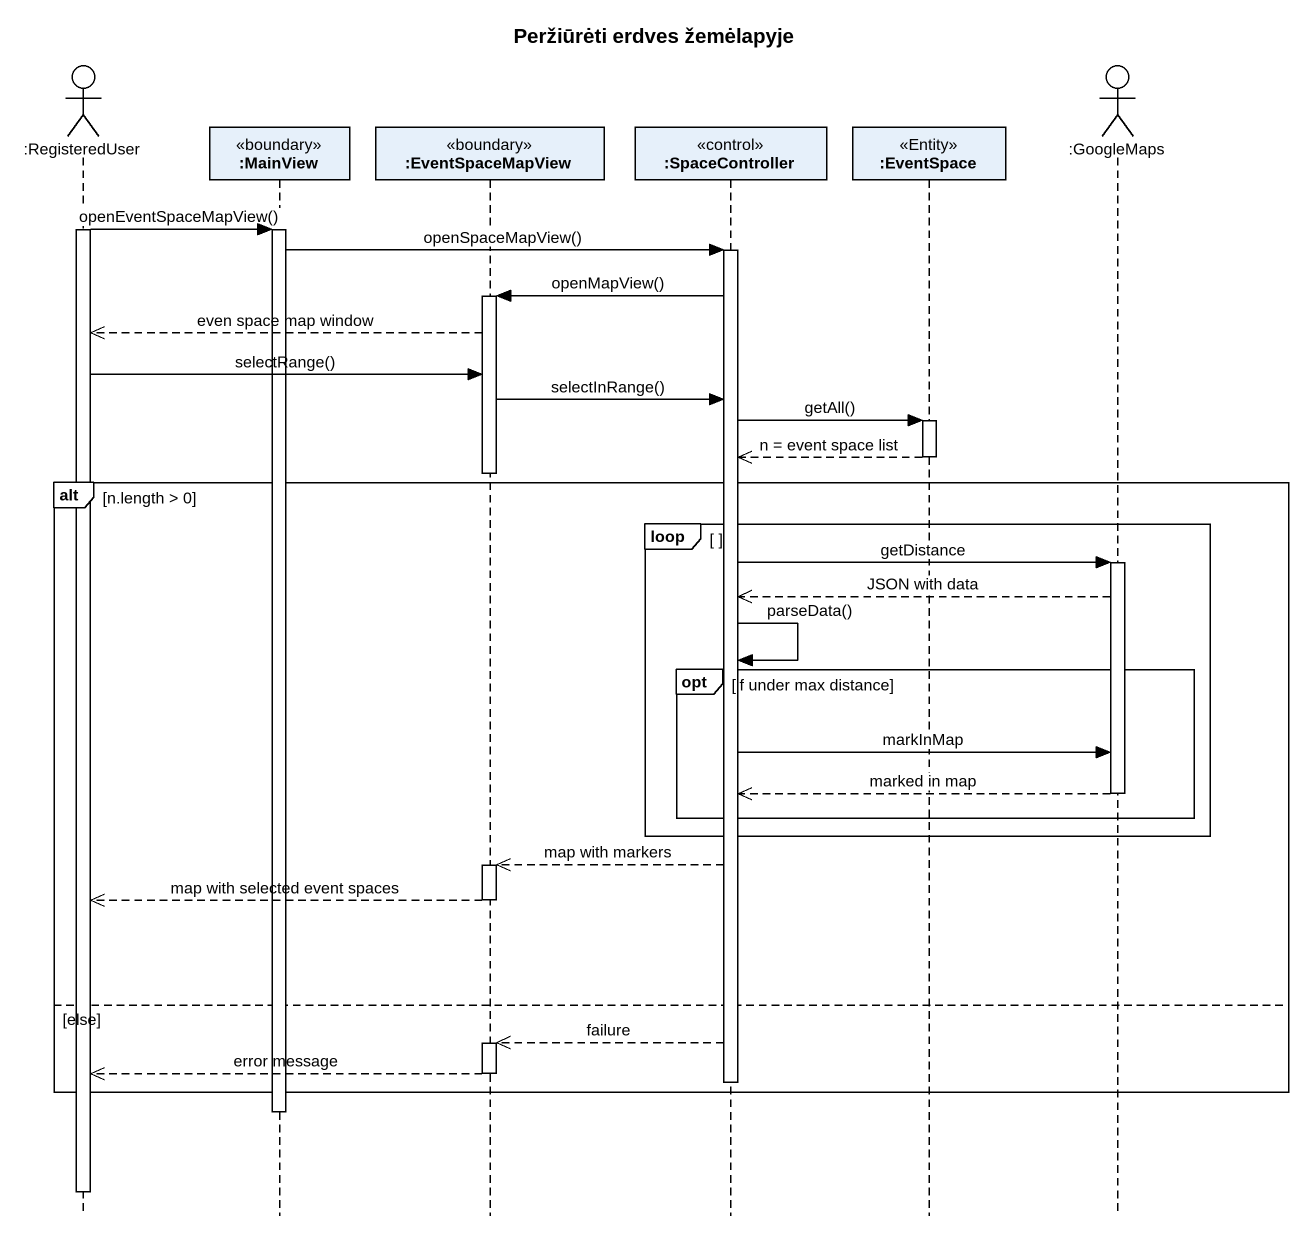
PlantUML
@startuml
title Peržiūrėti erdves žemėlapyje
hide footbox
actor ":RegisteredUser" as RegisteredUser
participant ":MainView" as MainView <<boundary>>
participant ":EventSpaceMapView" as EventSpaceMapView <<boundary>>
participant ":SpaceController" as SpaceController <<control>>
participant ":EventSpace" as EventSpace <<Entity>>
actor ":GoogleMaps" as GoogleMaps

activate RegisteredUser
RegisteredUser -> MainView : openEventSpaceMapView()
activate MainView
MainView -> SpaceController : openSpaceMapView()
activate SpaceController
SpaceController -> EventSpaceMapView : openMapView()
activate EventSpaceMapView
EventSpaceMapView -->> RegisteredUser : even space map window
RegisteredUser -> EventSpaceMapView : selectRange()
EventSpaceMapView -> SpaceController : selectInRange()
SpaceController -> EventSpace : getAll()
activate EventSpace
EventSpace -->> SpaceController : n = event space list
deactivate EventSpace
deactivate EventSpaceMapView
alt n.length > 0
  loop
    SpaceController -> GoogleMaps : getDistance
    activate GoogleMaps
    GoogleMaps -->> SpaceController : JSON with data
    SpaceController -> SpaceController : parseData()
    opt if under max distance
      SpaceController -> GoogleMaps : markInMap
      GoogleMaps -->> SpaceController : marked in map
      deactivate GoogleMaps
    end
  end
  SpaceController -->> EventSpaceMapView : map with markers
  activate EventSpaceMapView
  EventSpaceMapView -->> RegisteredUser : map with selected event spaces
  deactivate EventSpaceMapView
else else
  SpaceController -->> EventSpaceMapView : failure
  activate EventSpaceMapView
  EventSpaceMapView -->> RegisteredUser : error message
  deactivate EventSpaceMapView
  deactivate SpaceController
end
deactivate MainView
deactivate RegisteredUser
@enduml
